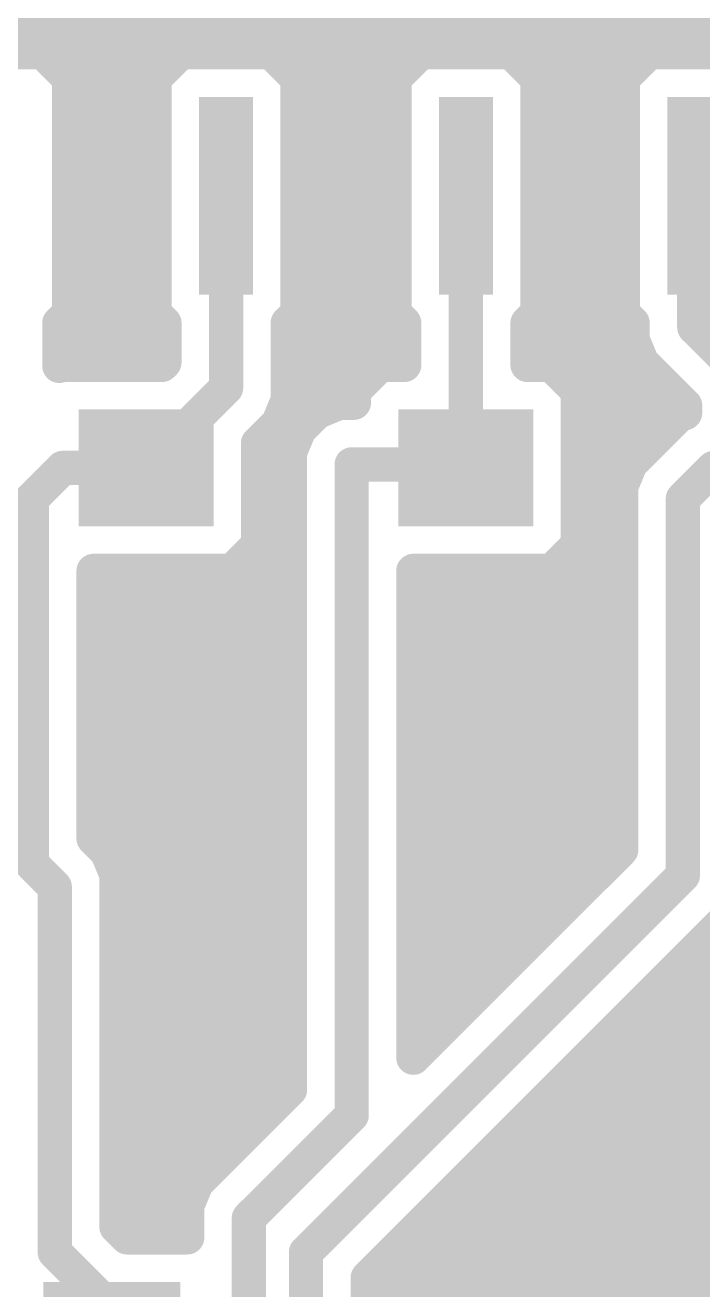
# Model space of a CAD drawing. Extents: x 0 to 60.4, y 0 to 60.5.
# Drawn here: x 10.72 to 18.25, y 33.11 to 47.18 of the extents above; entities that cross this region are included whole.
import ezdxf

# ---------------------------------------------------------------- set-up
doc = ezdxf.new("R2010")
doc.units = 0
doc.layers.add('16', color=175, linetype='CONTINUOUS')

# ---------------------------------------------------------------- blocks, each defined once
blk = doc.blocks.new('RECT')
blk.add_solid([(-0.5, -0.5), (0.5, -0.5), (-0.5, 0.5), (0.5, 0.5)])

msp = doc.modelspace()

# ---------------------------------------------------------------- linework, layer by layer
at = {"layer": '16', "const_width": 0.381}
for points in [[(7.2898, 47.244), (26.2081, 47.244)], [(10.9192, 46.8743), (9.9088, 46.8743)], [(11.2093, 46.5842), (10.9192, 46.8743)], [(10.9305, 46.863), (12.4375, 46.863)], [(12.4488, 46.8743), (12.1587, 46.5842)], [(13.4592, 46.8743), (12.4488, 46.8743)], [(13.7493, 46.5842), (13.4592, 46.8743)], [(13.4705, 46.863), (15.1045, 46.863)], [(15.1158, 46.8743), (14.8257, 46.5842)], [(16.1262, 46.8743), (15.1158, 46.8743)], [(16.4163, 46.5842), (16.1262, 46.8743)], [(16.1375, 46.863), (17.6445, 46.863)], [(17.6558, 46.8743), (17.3657, 46.5842)], [(18.6662, 46.8743), (17.6558, 46.8743)], [(11.2093, 43.9738), (11.2093, 46.5842)], [(12.1587, 46.5842), (12.1587, 43.9738)], [(13.7493, 43.9738), (13.7493, 46.5842)], [(14.8257, 46.5842), (14.8257, 43.9738)], [(16.4163, 43.9738), (16.4163, 46.5842)], [(17.3657, 46.5842), (17.3657, 43.9738)], [(11.2093, 46.482), (12.1587, 46.482)], [(13.7493, 46.482), (14.8257, 46.482)], [(16.4163, 46.482), (17.3657, 46.482)], [(11.2093, 46.101), (12.1587, 46.101)], [(13.7493, 46.101), (14.8257, 46.101)], [(16.4163, 46.101), (17.3657, 46.101)], [(11.2093, 45.72), (12.1587, 45.72)], [(13.7493, 45.72), (14.8257, 45.72)], [(16.4163, 45.72), (17.3657, 45.72)], [(11.2093, 45.339), (12.1587, 45.339)], [(12.954, 43.141), (12.954, 45.279)], [(13.7493, 45.339), (14.8257, 45.339)], [(15.621, 45.279), (15.621, 42.252)], [(16.4163, 45.339), (17.3657, 45.339)], [(18.161, 43.815), (18.161, 45.279)], [(11.2093, 44.958), (12.1587, 44.958)], [(13.7493, 44.958), (14.8257, 44.958)], [(16.4163, 44.958), (17.3657, 44.958)], [(11.2093, 44.577), (12.1587, 44.577)], [(13.7493, 44.577), (14.8257, 44.577)], [(16.4163, 44.577), (17.3657, 44.577)], [(11.2093, 44.196), (12.1587, 44.196)], [(13.7493, 44.196), (14.8257, 44.196)], [(16.4163, 44.196), (17.3657, 44.196)], [(11.0998, 43.8643), (11.2093, 43.9738)], [(12.1587, 43.9738), (12.2682, 43.8643)], [(13.6398, 43.8643), (13.7493, 43.9738)], [(14.8257, 43.9738), (14.9352, 43.8643)], [(16.3068, 43.8643), (16.4163, 43.9738)], [(17.3657, 43.9738), (17.4752, 43.8643)], [(11.0998, 43.3873), (11.0998, 43.8643)], [(12.2682, 43.8643), (12.2682, 43.4251)], [(13.6398, 43.0046), (13.6398, 43.8643)], [(14.9352, 43.8643), (14.9352, 43.3973)], [(16.3068, 43.3973), (16.3068, 43.8643)], [(17.4752, 43.8643), (17.4752, 43.6786)], [(11.0998, 43.815), (12.2682, 43.815)], [(13.6398, 43.815), (14.9352, 43.815)], [(16.3068, 43.815), (17.4752, 43.815)], [(19.685, 42.291), (18.161, 43.815)], [(17.4752, 43.6786), (17.5796, 43.4265)], [(11.0998, 43.434), (12.2682, 43.434)], [(12.2682, 43.4251), (12.2404, 43.3973)], [(13.6398, 43.434), (14.9352, 43.434)], [(16.3068, 43.434), (17.5765, 43.434)], [(17.5796, 43.4265), (17.7725, 43.2336)], [(11.1098, 43.3973), (11.0998, 43.3873)], [(12.2404, 43.3973), (11.1098, 43.3973)], [(14.6658, 43.3973), (14.3757, 43.1072)], [(14.9352, 43.3973), (14.6658, 43.3973)], [(16.5762, 43.3973), (16.3068, 43.3973)], [(16.8663, 43.1072), (16.5762, 43.3973)], [(12.065, 42.252), (12.954, 43.141)], [(17.7725, 43.2336), (18.0587, 42.9474)], [(13.5354, 42.7525), (13.6398, 43.0046)], [(13.6398, 43.053), (14.3757, 43.053)], [(14.3757, 43.1072), (14.3757, 42.9768)], [(16.8663, 41.3968), (16.8663, 43.1072)], [(16.8663, 43.053), (17.9531, 43.053)], [(13.9625, 42.8724), (13.7696, 42.6795)], [(14.2146, 42.9768), (13.9625, 42.8724)], [(14.3757, 42.9768), (14.2146, 42.9768)], [(18.0587, 42.8629), (17.9875, 42.8334)], [(18.0587, 42.9474), (18.0587, 42.8629)], [(13.3425, 42.5596), (13.5354, 42.7525)], [(17.9875, 42.8334), (17.7946, 42.6405)], [(13.4549, 42.672), (13.7665, 42.672)], [(13.7696, 42.6795), (13.6652, 42.4274)], [(16.8663, 42.672), (17.8261, 42.672)], [(17.7946, 42.6405), (17.4526, 42.2985)], [(13.3103, 42.5274), (13.3425, 42.5596)], [(13.3103, 41.3968), (13.3103, 42.5274)], [(13.3425, 42.5596), (13.3425, 42.5596)], [(13.6652, 42.4274), (13.6652, 35.3361)], [(13.3103, 42.291), (13.6652, 42.291)], [(15.582, 42.291), (14.351, 42.291)], [(14.351, 42.291), (14.351, 35.052)], [(15.621, 42.252), (15.582, 42.291)], [(16.8663, 42.291), (17.4495, 42.291)], [(17.4526, 42.2985), (17.3482, 42.0464)], [(10.795, 41.91), (11.137, 42.252)], [(11.137, 42.252), (12.065, 42.252)], [(18.034, 41.91), (18.376, 42.252)], [(18.376, 42.252), (19.304, 42.252)], [(17.3482, 42.0464), (17.3482, 38.0031)], [(10.795, 41.91), (10.795, 37.846)], [(13.3103, 41.91), (13.6652, 41.91)], [(16.8663, 41.91), (17.3482, 41.91)], [(18.034, 37.719), (18.034, 41.91)], [(13.3103, 41.529), (13.6652, 41.529)], [(16.8663, 41.529), (17.3482, 41.529)], [(13.0202, 41.1067), (13.3103, 41.3968)], [(16.5762, 41.1067), (16.8663, 41.3968)], [(11.4808, 38.1301), (11.4808, 41.1067)], [(11.4808, 41.1067), (13.0202, 41.1067)], [(13.0615, 41.148), (13.6652, 41.148)], [(15.0368, 35.6917), (15.0368, 41.1067)], [(15.0368, 41.1067), (16.5762, 41.1067)], [(16.6175, 41.148), (17.3482, 41.148)], [(11.4808, 40.767), (13.6652, 40.767)], [(15.0368, 40.767), (17.3482, 40.767)], [(11.4808, 40.386), (13.6652, 40.386)], [(15.0368, 40.386), (17.3482, 40.386)], [(11.4808, 40.005), (13.6652, 40.005)], [(15.0368, 40.005), (17.3482, 40.005)], [(11.4808, 39.624), (13.6652, 39.624)], [(15.0368, 39.624), (17.3482, 39.624)], [(11.4808, 39.243), (13.6652, 39.243)], [(15.0368, 39.243), (17.3482, 39.243)], [(11.4808, 38.862), (13.6652, 38.862)], [(15.0368, 38.862), (17.3482, 38.862)], [(11.4808, 38.481), (13.6652, 38.481)], [(15.0368, 38.481), (17.3482, 38.481)], [(11.6304, 37.9805), (11.4808, 38.1301)], [(11.5109, 38.1), (13.6652, 38.1)], [(15.0368, 38.1), (17.3482, 38.1)], [(11.7348, 37.7284), (11.6304, 37.9805)], [(17.3482, 38.0031), (15.0368, 35.6917)], [(10.795, 37.846), (11.049, 37.592)], [(11.7348, 33.8121), (11.7348, 37.7284)], [(11.7348, 37.719), (13.6652, 37.719)], [(13.843, 33.528), (18.034, 37.719)], [(15.0368, 37.719), (17.0641, 37.719)], [(11.049, 37.592), (11.049, 33.528)], [(11.7348, 37.338), (13.6652, 37.338)], [(15.0368, 37.338), (16.6831, 37.338)], [(18.4225, 37.1376), (18.6154, 37.3305)], [(14.5288, 33.2439), (18.4225, 37.1376)], [(11.7348, 36.957), (13.6652, 36.957)], [(15.0368, 36.957), (16.3021, 36.957)], [(18.2419, 36.957), (18.9103, 36.957)], [(11.7348, 36.576), (13.6652, 36.576)], [(15.0368, 36.576), (15.9211, 36.576)], [(17.8609, 36.576), (18.9103, 36.576)], [(11.7348, 36.195), (13.6652, 36.195)], [(15.0368, 36.195), (15.5401, 36.195)], [(17.4799, 36.195), (18.9566, 36.195)], [(11.7348, 35.814), (13.6652, 35.814)], [(15.0368, 35.814), (15.1591, 35.814)], [(17.0989, 35.814), (18.9103, 35.814)], [(11.7348, 35.433), (13.6652, 35.433)], [(16.7179, 35.433), (19.042, 35.433)], [(13.6652, 35.3361), (12.8195, 34.4904)], [(11.7348, 35.052), (13.3811, 35.052)], [(14.351, 35.052), (13.208, 33.909)], [(16.3369, 35.052), (18.9103, 35.052)], [(11.7348, 34.671), (13.0001, 34.671)], [(15.9559, 34.671), (18.5305, 34.671)], [(12.8195, 34.4904), (12.6266, 34.2975)], [(11.7348, 34.29), (12.6235, 34.29)], [(12.6266, 34.2975), (12.5222, 34.0454)], [(15.5749, 34.29), (18.4866, 34.29)], [(12.5222, 34.0454), (12.5222, 33.6931)], [(11.7348, 33.909), (12.5222, 33.909)], [(13.208, 33.909), (13.208, 31.75)], [(15.1939, 33.909), (18.5194, 33.909)], [(11.8538, 33.6931), (11.7348, 33.8121)], [(12.5222, 33.6931), (11.8538, 33.6931)], [(11.049, 33.528), (11.684, 32.893)], [(13.843, 31.369), (13.843, 33.528)], [(14.8129, 33.528), (18.9103, 33.528)], [(14.5288, 31.2326), (14.5288, 33.2439)], [(14.5288, 33.147), (18.9103, 33.147)]]:
    msp.add_lwpolyline(points, dxfattribs=at)
at = {"layer": '16', "const_width": 0.1905}
for points in [[(10.9865, 46.9416, 1), (10.8518, 46.8069)], [(10.9305, 46.9582, 1), (10.9305, 46.7677)], [(10.9192, 46.779, 1), (10.9192, 46.9695)], [(12.4488, 46.9695, 1), (12.4488, 46.779)], [(12.5162, 46.8069, 1), (12.3815, 46.9416)], [(12.4375, 46.7677, 1), (12.4375, 46.9582)], [(13.5265, 46.9416, 1), (13.3918, 46.8069)], [(13.4705, 46.9582, 1), (13.4705, 46.7677)], [(13.4592, 46.779, 1), (13.4592, 46.9695)], [(15.1158, 46.9695, 1), (15.1158, 46.779)], [(15.1832, 46.8069, 1), (15.0485, 46.9416)], [(15.1045, 46.7677, 1), (15.1045, 46.9582)], [(16.1935, 46.9416, 1), (16.0588, 46.8069)], [(16.1375, 46.9582, 1), (16.1375, 46.7677)], [(16.1262, 46.779, 1), (16.1262, 46.9695)], [(17.6558, 46.9695, 1), (17.6558, 46.779)], [(17.7232, 46.8069, 1), (17.5885, 46.9416)], [(17.6445, 46.7677, 1), (17.6445, 46.9582)], [(11.3045, 46.5842, 1), (11.114, 46.5842)], [(11.1419, 46.5168, 1), (11.2766, 46.6515)], [(12.254, 46.5842, 1), (12.0635, 46.5842)], [(12.0913, 46.6515, 1), (12.2261, 46.5168)], [(13.8445, 46.5842, 1), (13.654, 46.5842)], [(13.6819, 46.5168, 1), (13.8166, 46.6515)], [(14.921, 46.5842, 1), (14.7305, 46.5842)], [(14.7583, 46.6515, 1), (14.8931, 46.5168)], [(16.5115, 46.5842, 1), (16.321, 46.5842)], [(16.3489, 46.5168, 1), (16.4836, 46.6515)], [(17.461, 46.5842, 1), (17.2705, 46.5842)], [(17.2983, 46.6515, 1), (17.4331, 46.5168)], [(11.2093, 46.5772, 1), (11.2093, 46.3867)], [(12.1587, 46.3867, 1), (12.1587, 46.5772)], [(13.7493, 46.5772, 1), (13.7493, 46.3867)], [(14.8257, 46.3867, 1), (14.8257, 46.5772)], [(16.4163, 46.5772, 1), (16.4163, 46.3867)], [(17.3657, 46.3867, 1), (17.3657, 46.5772)], [(11.2093, 46.1962, 1), (11.2093, 46.0057)], [(12.1587, 46.0057, 1), (12.1587, 46.1962)], [(13.7493, 46.1962, 1), (13.7493, 46.0057)], [(14.8257, 46.0057, 1), (14.8257, 46.1962)], [(16.4163, 46.1962, 1), (16.4163, 46.0057)], [(17.3657, 46.0057, 1), (17.3657, 46.1962)], [(11.2093, 45.8152, 1), (11.2093, 45.6247)], [(12.1587, 45.6247, 1), (12.1587, 45.8152)], [(13.7493, 45.8152, 1), (13.7493, 45.6247)], [(14.8257, 45.6247, 1), (14.8257, 45.8152)], [(16.4163, 45.8152, 1), (16.4163, 45.6247)], [(17.3657, 45.6247, 1), (17.3657, 45.8152)], [(11.2093, 45.4342, 1), (11.2093, 45.2437)], [(12.1587, 45.2437, 1), (12.1587, 45.4342)], [(13.0493, 45.279, 1), (12.8588, 45.279)], [(13.7493, 45.4342, 1), (13.7493, 45.2437)], [(14.8257, 45.2437, 1), (14.8257, 45.4342)], [(15.7163, 45.279, 1), (15.5258, 45.279)], [(16.4163, 45.4342, 1), (16.4163, 45.2437)], [(17.3657, 45.2437, 1), (17.3657, 45.4342)], [(18.2563, 45.279, 1), (18.0658, 45.279)], [(11.2093, 45.0533, 1), (11.2093, 44.8628)], [(12.1587, 44.8628, 1), (12.1587, 45.0533)], [(13.7493, 45.0533, 1), (13.7493, 44.8628)], [(14.8257, 44.8628, 1), (14.8257, 45.0533)], [(16.4163, 45.0533, 1), (16.4163, 44.8628)], [(17.3657, 44.8628, 1), (17.3657, 45.0533)], [(11.2093, 44.6723, 1), (11.2093, 44.4818)], [(12.1587, 44.4818, 1), (12.1587, 44.6723)], [(13.7493, 44.6723, 1), (13.7493, 44.4818)], [(14.8257, 44.4818, 1), (14.8257, 44.6723)], [(16.4163, 44.6723, 1), (16.4163, 44.4818)], [(17.3657, 44.4818, 1), (17.3657, 44.6723)], [(11.2093, 44.2913, 1), (11.2093, 44.1008)], [(12.1587, 44.1008, 1), (12.1587, 44.2913)], [(13.7493, 44.2913, 1), (13.7493, 44.1008)], [(14.8257, 44.1008, 1), (14.8257, 44.2913)], [(16.4163, 44.2913, 1), (16.4163, 44.1008)], [(17.3657, 44.1008, 1), (17.3657, 44.2913)], [(11.2766, 43.9065, 1), (11.1419, 44.0412)], [(12.2261, 44.0412, 1), (12.0913, 43.9065)], [(13.8166, 43.9065, 1), (13.6819, 44.0412)], [(14.8931, 44.0412, 1), (14.7583, 43.9065)], [(16.4836, 43.9065, 1), (16.3489, 44.0412)], [(17.4331, 44.0412, 1), (17.2983, 43.9065)], [(11.195, 43.8643, 1), (11.0045, 43.8643)], [(11.0324, 43.9317, 1), (11.1671, 43.797)], [(11.114, 43.9738, 1), (11.3045, 43.9738)], [(12.0635, 43.9738, 1), (12.254, 43.9738)], [(12.3635, 43.8643, 1), (12.173, 43.8643)], [(12.2008, 43.797, 1), (12.3356, 43.9317)], [(13.735, 43.8643, 1), (13.5445, 43.8643)], [(13.5724, 43.9317, 1), (13.7071, 43.797)], [(13.654, 43.9738, 1), (13.8445, 43.9738)], [(14.7305, 43.9738, 1), (14.921, 43.9738)], [(15.0305, 43.8643, 1), (14.8399, 43.8643)], [(14.8678, 43.797, 1), (15.0026, 43.9317)], [(16.402, 43.8643, 1), (16.2115, 43.8643)], [(16.2394, 43.9317, 1), (16.3741, 43.797)], [(16.321, 43.9738, 1), (16.5115, 43.9738)], [(17.2705, 43.9738, 1), (17.461, 43.9738)], [(17.5705, 43.8643, 1), (17.38, 43.8643)], [(17.4078, 43.797, 1), (17.5426, 43.9317)], [(11.0998, 43.9103, 1), (11.0998, 43.7198)], [(12.2682, 43.7198, 1), (12.2682, 43.9103)], [(13.6398, 43.9103, 1), (13.6398, 43.7198)], [(14.9352, 43.7198, 1), (14.9352, 43.9103)], [(16.3068, 43.9103, 1), (16.3068, 43.7198)], [(17.4752, 43.7198, 1), (17.4752, 43.9103)], [(18.2284, 43.8824, 1), (18.0936, 43.7476)], [(18.0658, 43.815, 1), (18.2563, 43.815)], [(17.5632, 43.715, 1), (17.3872, 43.6421)], [(17.38, 43.6786, 1), (17.5705, 43.6786)], [(11.0998, 43.5293, 1), (11.0998, 43.3388)], [(12.3356, 43.3577, 1), (12.2008, 43.4924)], [(12.2682, 43.3388, 1), (12.2682, 43.5293)], [(13.6398, 43.5293, 1), (13.6398, 43.3388)], [(14.9352, 43.3388, 1), (14.9352, 43.5293)], [(16.3068, 43.5293, 1), (16.3068, 43.3388)], [(17.647, 43.4939, 1), (17.5123, 43.3592)], [(17.5765, 43.3388, 1), (17.5765, 43.5293)], [(11.0324, 43.4546, 1), (11.1672, 43.3199)], [(11.0045, 43.3873, 1), (11.195, 43.3873)], [(11.1098, 43.4925, 1), (11.1098, 43.302)], [(11.1772, 43.33, 1), (11.0425, 43.4646)], [(12.1731, 43.4646, 1), (12.3078, 43.3299)], [(12.173, 43.4251, 1), (12.3635, 43.4251)], [(12.2404, 43.302, 1), (12.2404, 43.4925)], [(14.6658, 43.4925, 1), (14.6658, 43.302)], [(14.7332, 43.3299, 1), (14.5985, 43.4646)], [(14.8399, 43.3973, 1), (15.0305, 43.3973)], [(14.9352, 43.302, 1), (14.9352, 43.4925)], [(16.3068, 43.4925, 1), (16.3068, 43.302)], [(16.2115, 43.3973, 1), (16.402, 43.3973)], [(16.6435, 43.4646, 1), (16.5088, 43.3299)], [(16.5762, 43.302, 1), (16.5762, 43.4925)], [(17.4916, 43.3901, 1), (17.6676, 43.463)], [(13.0214, 43.0736, 1), (12.8866, 43.2084)], [(17.8399, 43.301, 1), (17.7052, 43.1663)], [(17.7052, 43.1663, 1), (17.8399, 43.301)], [(12.8588, 43.141, 1), (13.0493, 43.141)], [(13.6398, 43.1483, 1), (13.6398, 42.9578)], [(13.7278, 42.9681, 1), (13.5518, 43.041)], [(14.471, 43.1072, 1), (14.2805, 43.1072)], [(14.3083, 43.1745, 1), (14.4431, 43.0398)], [(14.3757, 42.9578, 1), (14.3757, 43.1483)], [(16.9615, 43.1072, 1), (16.771, 43.1072)], [(16.8663, 43.1483, 1), (16.8663, 42.9578)], [(16.7989, 43.0398, 1), (16.9336, 43.1745)], [(17.9531, 42.9578, 1), (17.9531, 43.1483)], [(13.5445, 43.0046, 1), (13.735, 43.0046)], [(13.9261, 42.9604, 1), (13.999, 42.7844)], [(14.0299, 42.805, 1), (13.8952, 42.9397)], [(14.2146, 43.072, 1), (14.2146, 42.8815)], [(14.251, 42.8888, 1), (14.1781, 43.0648)], [(14.2805, 42.9768, 1), (14.471, 42.9768)], [(14.3757, 42.8815, 1), (14.3757, 43.072)], [(18.154, 42.9474, 1), (17.9635, 42.9474)], [(17.9913, 42.8801, 1), (18.1261, 43.0148)], [(18.0952, 42.7749, 1), (18.0222, 42.9509)], [(13.6027, 42.6852, 1), (13.468, 42.8199)], [(17.9511, 42.9214, 1), (18.024, 42.7454)], [(18.0549, 42.766, 1), (17.9202, 42.9007)], [(17.9635, 42.8629, 1), (18.154, 42.8629)], [(13.4549, 42.7673, 1), (13.4549, 42.5768)], [(13.4474, 42.789, 1), (13.6234, 42.7161)], [(13.7023, 42.7468, 1), (13.837, 42.6121)], [(13.8576, 42.643, 1), (13.6816, 42.7159)], [(13.7665, 42.5768, 1), (13.7665, 42.7673)], [(16.8663, 42.7673, 1), (16.8663, 42.5768)], [(17.7273, 42.7078, 1), (17.862, 42.5731)], [(17.862, 42.5731, 1), (17.7273, 42.7078)], [(17.8261, 42.5768, 1), (17.8261, 42.7673)], [(13.4055, 42.5274, 1), (13.215, 42.5274)], [(13.2429, 42.5948, 1), (13.3776, 42.4601)], [(13.3425, 42.6549, 1), (13.3425, 42.4644)], [(13.2751, 42.627, 1), (13.4098, 42.4923)], [(13.4098, 42.4923, 1), (13.2751, 42.627)], [(13.3425, 42.4644, 1), (13.3425, 42.6549)], [(13.7605, 42.4274, 1), (13.57, 42.4274)], [(13.3103, 42.3863, 1), (13.3103, 42.1958)], [(13.5772, 42.4639, 1), (13.7532, 42.391)], [(13.6652, 42.1958, 1), (13.6652, 42.3863)], [(14.351, 42.3863, 1), (14.351, 42.1958)], [(14.4463, 42.291, 1), (14.2558, 42.291)], [(15.6494, 42.3584, 1), (15.5146, 42.2236)], [(15.582, 42.1958, 1), (15.582, 42.3863)], [(16.8663, 42.3863, 1), (16.8663, 42.1958)], [(17.5406, 42.262, 1), (17.3646, 42.3349)], [(17.4495, 42.1958, 1), (17.4495, 42.3863)], [(11.137, 42.3473, 1), (11.137, 42.1568)], [(11.2044, 42.1846, 1), (11.0696, 42.3194)], [(11.9976, 42.3194, 1), (12.1324, 42.1846)], [(12.065, 42.1568, 1), (12.065, 42.3473)], [(15.5258, 42.252, 1), (15.7163, 42.252)], [(15.5536, 42.1846, 1), (15.6884, 42.3194)], [(17.3853, 42.3658, 1), (17.52, 42.2311)], [(18.376, 42.3473, 1), (18.376, 42.1568)], [(18.4434, 42.1846, 1), (18.3086, 42.3194)], [(17.4435, 42.0464, 1), (17.253, 42.0464)], [(10.8902, 41.91, 1), (10.6997, 41.91)], [(10.7276, 41.9774, 1), (10.8624, 41.8426)], [(13.3103, 42.0053, 1), (13.3103, 41.8148)], [(13.6652, 41.8148, 1), (13.6652, 42.0053)], [(16.8663, 42.0053, 1), (16.8663, 41.8148)], [(17.2602, 42.0829, 1), (17.4362, 42.01)], [(17.3482, 41.8148, 1), (17.3482, 42.0053)], [(17.9666, 41.9774, 1), (18.1014, 41.8426)], [(18.1293, 41.91, 1), (17.9388, 41.91)], [(13.3103, 41.6243, 1), (13.3103, 41.4338)], [(13.6652, 41.4338, 1), (13.6652, 41.6243)], [(16.8663, 41.6243, 1), (16.8663, 41.4338)], [(17.3482, 41.4338, 1), (17.3482, 41.6243)], [(13.215, 41.3968, 1), (13.4055, 41.3968)], [(13.3776, 41.3295, 1), (13.2429, 41.4642)], [(16.771, 41.3968, 1), (16.9615, 41.3968)], [(16.9336, 41.3295, 1), (16.7989, 41.4642)], [(11.576, 41.1067, 1), (11.3855, 41.1067)], [(11.4808, 41.202, 1), (11.4808, 41.0115)], [(12.9528, 41.1741, 1), (13.0875, 41.0393)], [(13.0615, 41.2433, 1), (13.0615, 41.0528)], [(13.0202, 41.0115, 1), (13.0202, 41.202)], [(13.6652, 41.0528, 1), (13.6652, 41.2433)], [(15.132, 41.1067, 1), (14.9415, 41.1067)], [(15.0368, 41.202, 1), (15.0368, 41.0115)], [(16.5088, 41.1741, 1), (16.6435, 41.0393)], [(16.6175, 41.2433, 1), (16.6175, 41.0528)], [(16.5762, 41.0115, 1), (16.5762, 41.202)], [(17.3482, 41.0528, 1), (17.3482, 41.2433)], [(11.4808, 40.8623, 1), (11.4808, 40.6718)], [(13.6652, 40.6718, 1), (13.6652, 40.8623)], [(15.0368, 40.8623, 1), (15.0368, 40.6718)], [(17.3482, 40.6718, 1), (17.3482, 40.8623)], [(11.4808, 40.4813, 1), (11.4808, 40.2908)], [(13.6652, 40.2908, 1), (13.6652, 40.4813)], [(15.0368, 40.4813, 1), (15.0368, 40.2908)], [(17.3482, 40.2908, 1), (17.3482, 40.4813)], [(11.4808, 40.1003, 1), (11.4808, 39.9098)], [(13.6652, 39.9098, 1), (13.6652, 40.1003)], [(15.0368, 40.1003, 1), (15.0368, 39.9098)], [(17.3482, 39.9098, 1), (17.3482, 40.1003)], [(11.4808, 39.7193, 1), (11.4808, 39.5288)], [(13.6652, 39.5288, 1), (13.6652, 39.7193)], [(15.0368, 39.7193, 1), (15.0368, 39.5288)], [(17.3482, 39.5288, 1), (17.3482, 39.7193)], [(11.4808, 39.3383, 1), (11.4808, 39.1478)], [(13.6652, 39.1478, 1), (13.6652, 39.3383)], [(15.0368, 39.3383, 1), (15.0368, 39.1478)], [(17.3482, 39.1478, 1), (17.3482, 39.3383)], [(11.4808, 38.9573, 1), (11.4808, 38.7668)], [(13.6652, 38.7668, 1), (13.6652, 38.9573)], [(15.0368, 38.9573, 1), (15.0368, 38.7668)], [(17.3482, 38.7668, 1), (17.3482, 38.9573)], [(11.4808, 38.5763, 1), (11.4808, 38.3858)], [(13.6652, 38.3858, 1), (13.6652, 38.5763)], [(15.0368, 38.5763, 1), (15.0368, 38.3858)], [(17.3482, 38.3858, 1), (17.3482, 38.5763)], [(11.5481, 38.1974, 1), (11.4134, 38.0627)], [(11.5109, 38.1953, 1), (11.5109, 38.0048)], [(13.6652, 38.0048, 1), (13.6652, 38.1953)], [(15.0368, 38.1953, 1), (15.0368, 38.0048)], [(17.3482, 38.0048, 1), (17.3482, 38.1953)], [(11.3855, 38.1301, 1), (11.576, 38.1301)], [(11.7184, 38.0169, 1), (11.5424, 37.944)], [(11.563, 37.9131, 1), (11.6977, 38.0478)], [(17.4156, 37.9357, 1), (17.2808, 38.0704)], [(10.8624, 37.9134, 1), (10.7276, 37.7786)], [(17.253, 38.0031, 1), (17.4435, 38.0031)], [(10.6997, 37.846, 1), (10.8902, 37.846)], [(11.83, 37.7284, 1), (11.6395, 37.7284)], [(11.7348, 37.8143, 1), (11.7348, 37.6238)], [(11.6468, 37.692, 1), (11.8228, 37.7649)], [(13.6652, 37.6238, 1), (13.6652, 37.8143)], [(15.0368, 37.8143, 1), (15.0368, 37.6238)], [(17.0641, 37.6238, 1), (17.0641, 37.8143)], [(18.1014, 37.6516, 1), (17.9666, 37.7864)], [(11.1443, 37.592, 1), (10.9538, 37.592)], [(10.9816, 37.5246, 1), (11.1164, 37.6594)], [(17.9388, 37.719, 1), (18.1293, 37.719)], [(11.7348, 37.4333, 1), (11.7348, 37.2428)], [(13.6652, 37.2428, 1), (13.6652, 37.4333)], [(15.0368, 37.4333, 1), (15.0368, 37.2428)], [(16.6831, 37.2428, 1), (16.6831, 37.4333)], [(18.3551, 37.205, 1), (18.4898, 37.0703)], [(11.7348, 37.0523, 1), (11.7348, 36.8618)], [(13.6652, 36.8618, 1), (13.6652, 37.0523)], [(15.0368, 37.0523, 1), (15.0368, 36.8618)], [(16.3021, 36.8618, 1), (16.3021, 37.0523)], [(18.2419, 37.0523, 1), (18.2419, 36.8618)], [(11.7348, 36.6713, 1), (11.7348, 36.4808)], [(13.6652, 36.4808, 1), (13.6652, 36.6713)], [(15.0368, 36.6713, 1), (15.0368, 36.4808)], [(15.9211, 36.4808, 1), (15.9211, 36.6713)], [(17.8609, 36.6713, 1), (17.8609, 36.4808)], [(11.7348, 36.2903, 1), (11.7348, 36.0998)], [(13.6652, 36.0998, 1), (13.6652, 36.2903)], [(15.0368, 36.2903, 1), (15.0368, 36.0998)], [(15.5401, 36.0998, 1), (15.5401, 36.2903)], [(17.4799, 36.2903, 1), (17.4799, 36.0998)], [(11.7348, 35.9093, 1), (11.7348, 35.7188)], [(13.6652, 35.7188, 1), (13.6652, 35.9093)], [(15.0368, 35.9093, 1), (15.0368, 35.7188)], [(15.1591, 35.7188, 1), (15.1591, 35.9093)], [(17.0989, 35.9093, 1), (17.0989, 35.7188)], [(14.9415, 35.6917, 1), (15.132, 35.6917)], [(14.9694, 35.759, 1), (15.1041, 35.6243)], [(11.7348, 35.5282, 1), (11.7348, 35.3377)], [(13.6652, 35.3377, 1), (13.6652, 35.5282)], [(16.7179, 35.5282, 1), (16.7179, 35.3377)], [(13.7326, 35.2687, 1), (13.5978, 35.4034)], [(13.57, 35.3361, 1), (13.7605, 35.3361)], [(11.7348, 35.1472, 1), (11.7348, 34.9567)], [(13.3811, 34.9567, 1), (13.3811, 35.1472)], [(14.4184, 34.9846, 1), (14.2836, 35.1194)], [(16.3369, 35.1472, 1), (16.3369, 34.9567)], [(14.2558, 35.052, 1), (14.4463, 35.052)], [(11.7348, 34.7662, 1), (11.7348, 34.5757)], [(13.0001, 34.5757, 1), (13.0001, 34.7662)], [(15.9559, 34.7662, 1), (15.9559, 34.5757)], [(12.7522, 34.5577, 1), (12.8869, 34.423)], [(12.8869, 34.423, 1), (12.7522, 34.5577)], [(11.7348, 34.3852, 1), (11.7348, 34.1947)], [(12.5593, 34.3648, 1), (12.694, 34.2301)], [(12.7146, 34.261, 1), (12.5386, 34.3339)], [(12.6235, 34.1947, 1), (12.6235, 34.3852)], [(15.5749, 34.3852, 1), (15.5749, 34.1947)], [(12.6174, 34.0454, 1), (12.4269, 34.0454)], [(12.4342, 34.0819, 1), (12.6102, 34.009)], [(11.7348, 34.0042, 1), (11.7348, 33.8137)], [(12.5222, 33.8137, 1), (12.5222, 34.0042)], [(13.1406, 33.9764, 1), (13.2754, 33.8416)], [(13.3033, 33.909, 1), (13.1128, 33.909)], [(15.1939, 34.0042, 1), (15.1939, 33.8137)], [(11.6395, 33.8121, 1), (11.83, 33.8121)], [(11.8021, 33.8794, 1), (11.6674, 33.7447)], [(11.8538, 33.7883, 1), (11.8538, 33.5978)], [(11.7864, 33.6257, 1), (11.9211, 33.7604)], [(12.4269, 33.6931, 1), (12.6174, 33.6931)], [(12.5222, 33.5978, 1), (12.5222, 33.7883)], [(11.1164, 33.5954, 1), (10.9816, 33.4606)], [(10.9538, 33.528, 1), (11.1443, 33.528)], [(13.9383, 33.528, 1), (13.7477, 33.528)], [(13.7756, 33.5954, 1), (13.9104, 33.4606)], [(14.8129, 33.6232, 1), (14.8129, 33.4327)], [(14.624, 33.2439, 1), (14.4335, 33.2439)], [(14.4614, 33.3113, 1), (14.5961, 33.1766)], [(14.5288, 33.2422, 1), (14.5288, 33.0517)]]:
    msp.add_lwpolyline(points, format="xyb", dxfattribs=at)

# ---------------------------------------------------------------- block references
at = {"layer": '16'}
for p, xscale, yscale, rotation in [((11.684, 45.279), 0.6, 2.2, 180), ((12.954, 45.279), 0.6, 2.2, 180), ((14.224, 45.279), 0.6, 2.2, 180), ((15.621, 45.279), 0.6, 2.2, 180), ((16.891, 45.279), 0.6, 2.2, 180), ((18.161, 45.279), 0.6, 2.2, 180), ((12.065, 42.252), 1.3, 1.5, 270), ((15.621, 42.252), 1.3, 1.5, 270), ((12.065, 40.552), 1.3, 1.5, 270), ((15.621, 40.552), 1.3, 1.5, 270), ((11.684, 32.893), 0.6096, 1.524, 90)]:
    msp.add_blockref('RECT', p, dxfattribs=dict(at, xscale=xscale, yscale=yscale, rotation=rotation))

doc.saveas('drawing.dxf')
